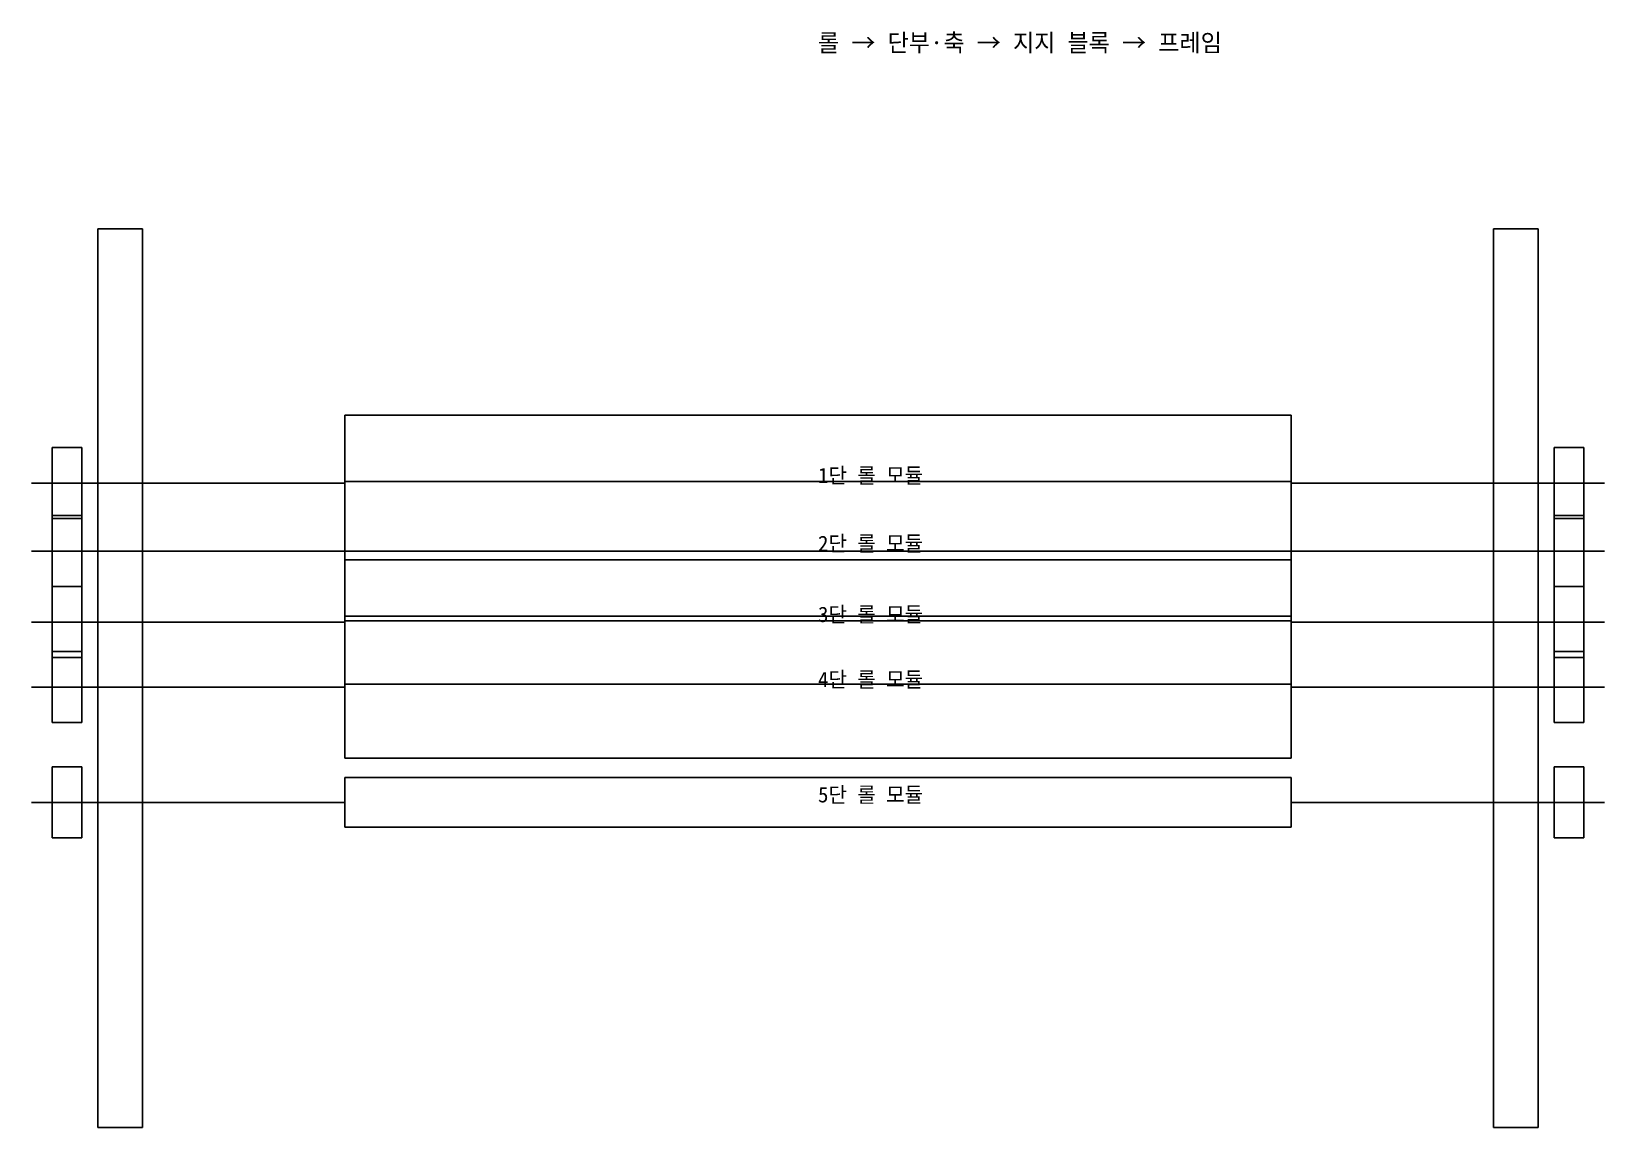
# Model space of a CAD drawing. Header units: millimetres. Extents: x -1330 to 1330, y 0 to 1854.
import ezdxf

# ---------------------------------------------------------------- set-up
doc = ezdxf.new("R2010")
doc.units = ezdxf.units.MM

msp = doc.modelspace()

# ---------------------------------------------------------------- linework, layer by layer
at = {"layer": 'CENTER'}
for p, q in [((-800, 1090), (-1330, 1090)), ((800, 1090), (1330, 1090)), ((-800, 975), (-1330, 975)), ((800, 975), (1330, 975)), ((-800, 855), (-1330, 855)), ((800, 855), (1330, 855)), ((-800, 745), (-1330, 745)), ((800, 745), (1330, 745)), ((-800, 550), (-1330, 550)), ((800, 550), (1330, 550))]:
    msp.add_line(p, q, dxfattribs=at)
at = {"layer": 'OBJECT'}
for p, q in [((-1142, 1520), (-1218, 1520)), ((-1218, 1520), (-1218, 0)), ((-1142, 0), (-1142, 1520)), ((1218, 1520), (1142, 1520)), ((1142, 1520), (1142, 0)), ((1218, 0), (1218, 1520)), ((800, 1205), (-800, 1205)), ((-800, 1205), (-800, 975)), ((800, 975), (800, 1205)), ((-1245, 1150), (-1295, 1150)), ((-1295, 1150), (-1295, 1030)), ((-1245, 1030), (-1245, 1150)), ((1295, 1150), (1245, 1150)), ((1245, 1150), (1245, 1030)), ((1295, 1030), (1295, 1150)), ((800, 1093), (-800, 1093)), ((-800, 1093), (-800, 857)), ((800, 857), (800, 1093)), ((-1245, 1035), (-1295, 1035)), ((-1295, 1035), (-1295, 915)), ((-1295, 1030), (-1245, 1030)), ((-1245, 915), (-1245, 1035)), ((1295, 1035), (1245, 1035)), ((1245, 1035), (1245, 915)), ((1245, 1030), (1295, 1030)), ((1295, 915), (1295, 1035)), ((-800, 975), (800, 975)), ((800, 960), (-800, 960)), ((-800, 960), (-800, 750)), ((800, 750), (800, 960)), ((-1295, 915), (-1245, 915)), ((-1245, 915), (-1295, 915)), ((-1295, 915), (-1295, 795)), ((-1245, 795), (-1245, 915)), ((1245, 915), (1295, 915)), ((1295, 915), (1245, 915)), ((1245, 915), (1245, 795)), ((1295, 795), (1295, 915)), ((800, 865), (-800, 865)), ((-800, 865), (-800, 625)), ((-800, 857), (800, 857)), ((800, 625), (800, 865)), ((-1245, 805), (-1295, 805)), ((-1295, 805), (-1295, 685)), ((-1245, 685), (-1245, 805)), ((1295, 805), (1245, 805)), ((1245, 805), (1245, 685)), ((1295, 685), (1295, 805)), ((-1295, 795), (-1245, 795)), ((1245, 795), (1295, 795)), ((-800, 750), (800, 750)), ((-1295, 685), (-1245, 685)), ((1245, 685), (1295, 685)), ((-800, 625), (800, 625)), ((-1245, 610), (-1295, 610)), ((-1295, 610), (-1295, 490)), ((-1245, 490), (-1245, 610)), ((800, 592), (-800, 592)), ((-800, 592), (-800, 508)), ((800, 508), (800, 592)), ((1295, 610), (1245, 610)), ((1245, 610), (1245, 490)), ((1295, 490), (1295, 610)), ((-800, 508), (800, 508)), ((-1295, 490), (-1245, 490)), ((1245, 490), (1295, 490)), ((-1218, 0), (-1142, 0)), ((1142, 0), (1218, 0))]:
    msp.add_line(p, q, dxfattribs=at)

# ---------------------------------------------------------------- texts
at = {"layer": 'TEXT'}
for s, height, p in [('롤 → 단부·축 → 지지 블록 → 프레임', 30, (0, 1820)), ('1단 롤 모듈', 26, (0, 1090)), ('2단 롤 모듈', 26, (0, 975)), ('3단 롤 모듈', 26, (0, 855)), ('4단 롤 모듈', 26, (0, 745)), ('5단 롤 모듈', 26, (0, 550))]:
    msp.add_text(s, height=height, dxfattribs=at).set_placement(p)

doc.saveas('drawing.dxf')
